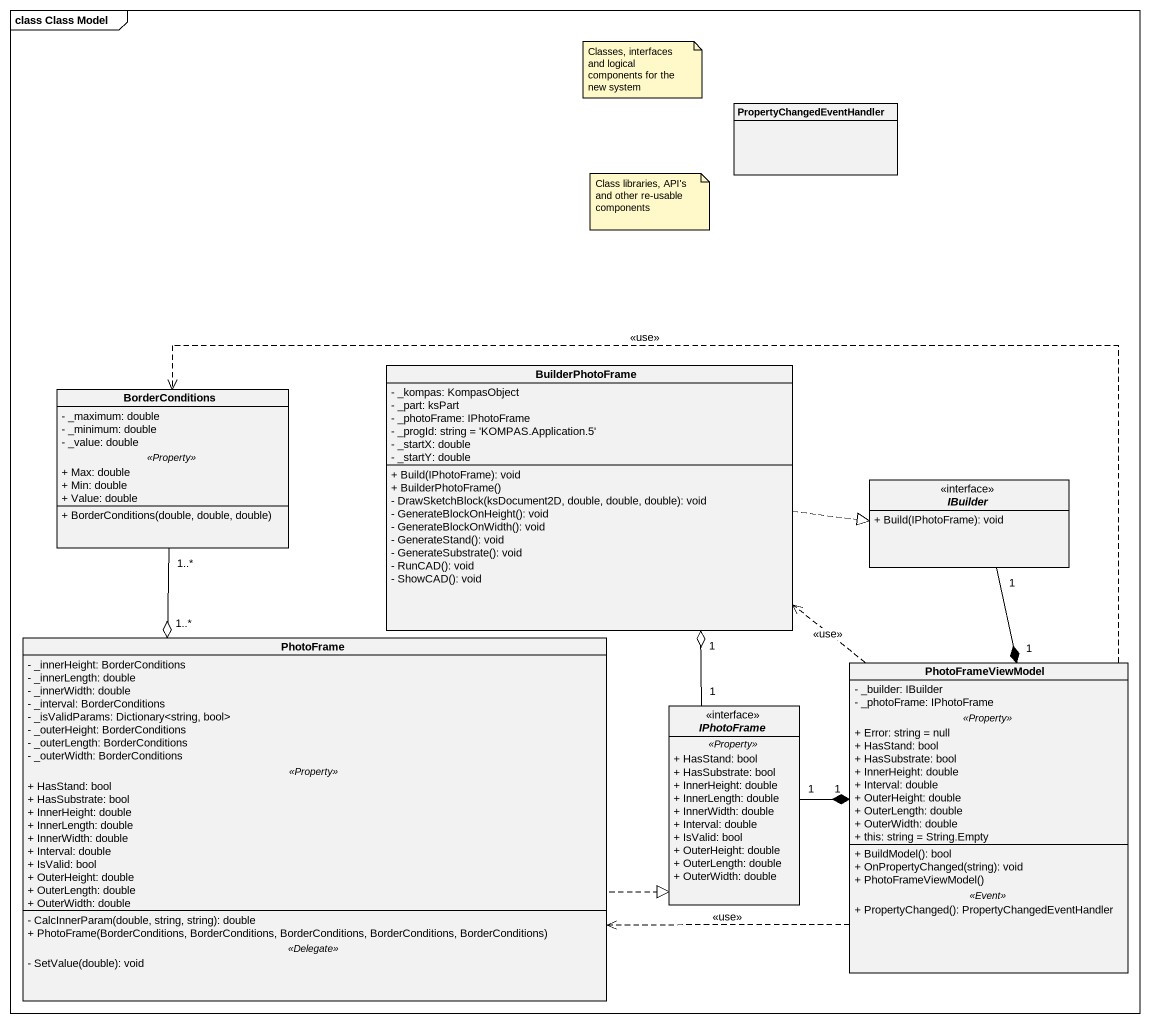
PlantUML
@startuml
mainframe class Class Model
hide circle
hide empty members
skinparam classAttributeIconSize 0
class PropertyChangedEventHandler
class BorderConditions {
  - _maximum: double
  - _minimum: double
  - _value: double
  .. <<Property>> ..
  + Max: double
  + Min: double
  + Value: double
  --
  + BorderConditions(double, double, double)
}
class BuilderPhotoFrame {
  - _kompas: KompasObject
  - _part: ksPart
  - _photoFrame: IPhotoFrame
  - _progId: string = 'KOMPAS.Application.5'
  - _startX: double
  - _startY: double
  + Build(IPhotoFrame): void
  + BuilderPhotoFrame()
  - DrawSketchBlock(ksDocument2D, double, double, double): void
  - GenerateBlockOnHeight(): void
  - GenerateBlockOnWidth(): void
  - GenerateStand(): void
  - GenerateSubstrate(): void
  - RunCAD(): void
  - ShowCAD(): void
}
abstract class IBuilder <<interface>> {
  + Build(IPhotoFrame): void
}
class PhotoFrame {
  - _innerHeight: BorderConditions
  - _innerLength: double
  - _innerWidth: double
  - _interval: BorderConditions
  - _isValidParams: Dictionary<string, bool>
  - _outerHeight: BorderConditions
  - _outerLength: BorderConditions
  - _outerWidth: BorderConditions
  .. <<Property>> ..
  + HasStand: bool
  + HasSubstrate: bool
  + InnerHeight: double
  + InnerLength: double
  + InnerWidth: double
  + Interval: double
  + IsValid: bool
  + OuterHeight: double
  + OuterLength: double
  + OuterWidth: double
  --
  - CalcInnerParam(double, string, string): double
  + PhotoFrame(BorderConditions, BorderConditions, BorderConditions, BorderConditions, BorderConditions)
  .. <<Delegate>> ..
  - SetValue(double): void
}
class PhotoFrameViewModel {
  - _builder: IBuilder
  - _photoFrame: IPhotoFrame
  .. <<Property>> ..
  + Error: string = null
  + HasStand: bool
  + HasSubstrate: bool
  + InnerHeight: double
  + Interval: double
  + OuterHeight: double
  + OuterLength: double
  + OuterWidth: double
  + this: string = String.Empty
  --
  + BuildModel(): bool
  + OnPropertyChanged(string): void
  + PhotoFrameViewModel()
  .. <<Event>> ..
  + PropertyChanged(): PropertyChangedEventHandler
}
abstract class IPhotoFrame <<interface>> {
  .. <<Property>> ..
  + HasStand: bool
  + HasSubstrate: bool
  + InnerHeight: double
  + InnerLength: double
  + InnerWidth: double
  + Interval: double
  + IsValid: bool
  + OuterHeight: double
  + OuterLength: double
  + OuterWidth: double
}
BorderConditions "1..*" --o "1..*" PhotoFrame
BuilderPhotoFrame .right.|> IBuilder
IBuilder "1" --* "1" PhotoFrameViewModel
PhotoFrame .right.|> IPhotoFrame
PhotoFrameViewModel .left.> BorderConditions : <<use>>
PhotoFrameViewModel .up.> BuilderPhotoFrame : <<use>>
PhotoFrameViewModel .left.> PhotoFrame : <<use>>
IPhotoFrame "1" -up-o "1" BuilderPhotoFrame
IPhotoFrame "1" -right-* "1" PhotoFrameViewModel
note as N1
  Classes, interfaces and logical components for the new system
end note
note as N2
  Class libraries, API's and other re-usable components
end note
@enduml
